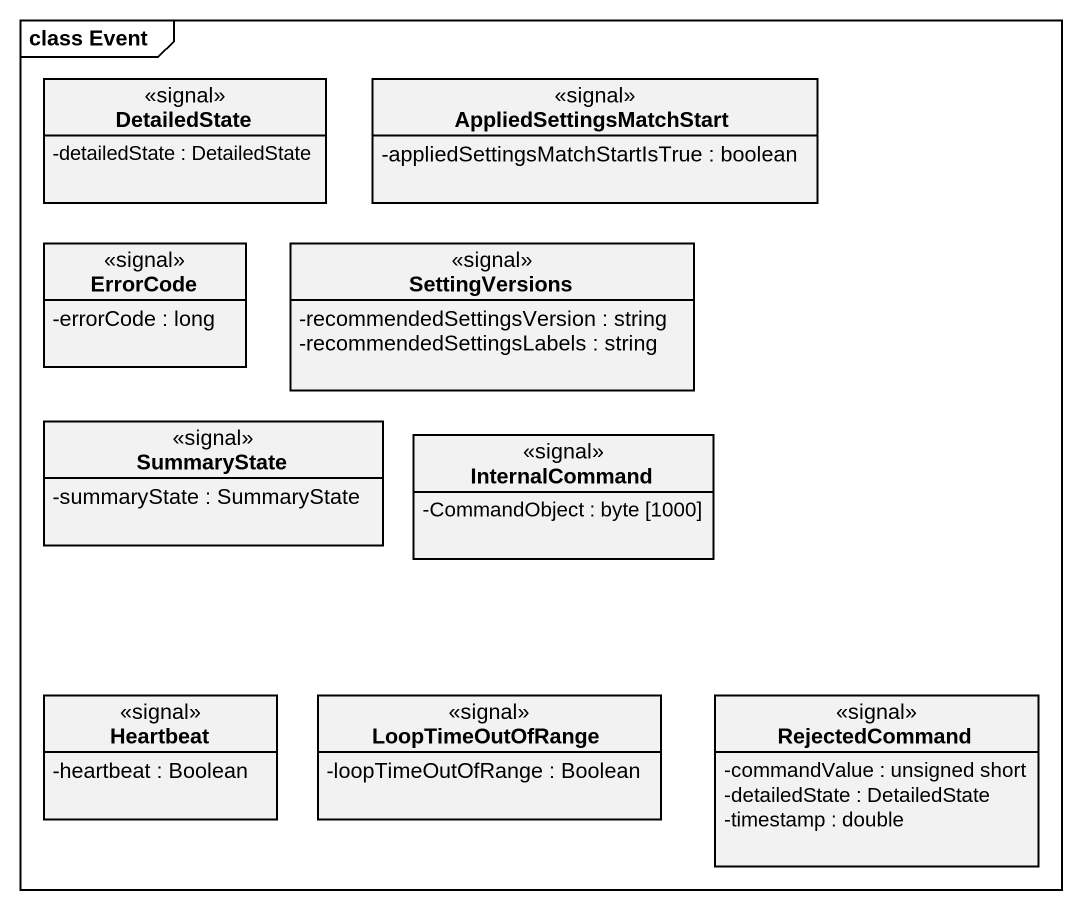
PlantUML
@startuml
mainframe class Event
hide circle
hide empty members
skinparam classAttributeIconSize 0
class DetailedState <<signal>> {
  -detailedState : DetailedState
}
class AppliedSettingsMatchStart <<signal>> {
  -appliedSettingsMatchStartIsTrue : boolean
}
class ErrorCode <<signal>> {
  -errorCode : long
}
class SettingVersions <<signal>> {
  -recommendedSettingsVersion : string
  -recommendedSettingsLabels : string
}
class SummaryState <<signal>> {
  -summaryState : SummaryState
}
class InternalCommand <<signal>> {
  -CommandObject : byte [1000]
}
class Heartbeat <<signal>> {
  -heartbeat : Boolean
}
class LoopTimeOutOfRange <<signal>> {
  -loopTimeOutOfRange : Boolean
}
class RejectedCommand <<signal>> {
  -commandValue : unsigned short
  -detailedState : DetailedState
  -timestamp : double
}
@enduml
